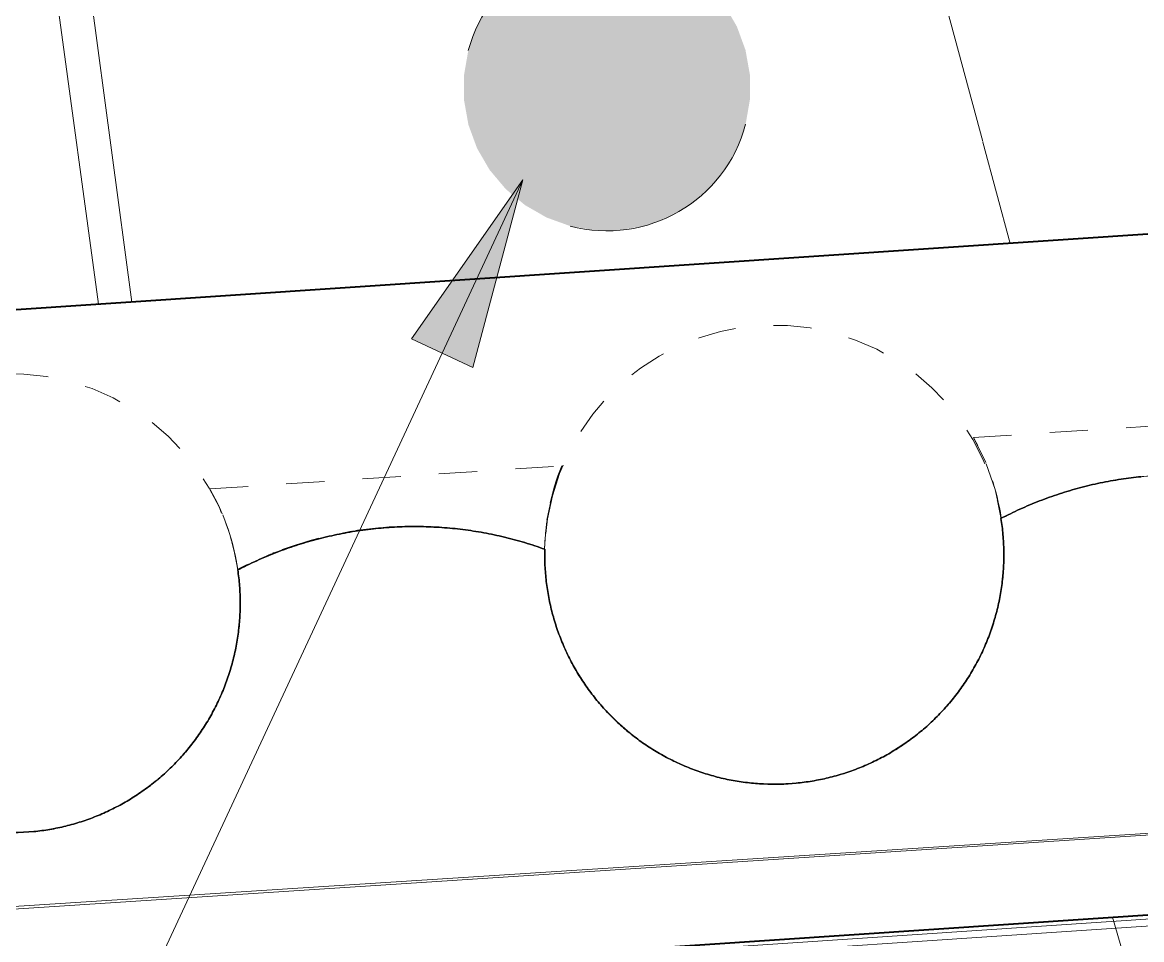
# Model space of a CAD drawing. Header units: metres. Extents: x -1147 to -802, y 5 to 567.
# Drawn here: x -1003.663 to -1000.737, y 544.467 to 546.864 of the extents above; entities that cross this region are included whole.
import ezdxf

# ---------------------------------------------------------------- set-up
doc = ezdxf.new("R2010")
doc.units = ezdxf.units.M
doc.linetypes.add('JacobsDash', pattern=[0.0045, 0.003, -0.0015])
for name, color, linetype, lineweight in [('A-DETL', 7, 'Continuous', 13), ('A-DETL-GENF', 7, 'Continuous', 9), ('A-FLOR', 7, 'Continuous', 50), ('A-GENM', 7, 'Continuous', 35), ('A-GENM-HDLN', 7, 'JacobsDash', 15), ('G-ANNO-TEXT', 7, 'Continuous', 9), ('S-BEAM', 7, 'Continuous', 50), ('S-FNDN-HDLN', 7, 'JacobsDash', 15)]:
    doc.layers.add(name, color=color, linetype=linetype, lineweight=lineweight)

# ---------------------------------------------------------------- blocks, each defined once
blk = doc.blocks.new('T2DPAA-T2D-PWA-SU-M2D-000002_dwg-40815123-DRG-2873010 - GENERAL ARRANGEMENT PLAN')
at = {"color": 254, "lineweight": 18, "true_color": 0xe1e1e1}
for p, q in [((-159.0264, 1052.5377), (-157.5842, 1053.1393)), ((-158.9983, 1052.4548), (-157.5552, 1053.0538)), ((-156.8894, 1051.0665), (-158.0219, 1050.4133)), ((-158.0228, 1050.4128), (-158.2608, 1050.2755))]:
    blk.add_line(p, q, dxfattribs=at)
at = {"color": 254, "lineweight": 18, "true_color": 0xeaeaea}
blk.add_line((-160.0578, 1049.4657), (-159.8943, 1049.565), dxfattribs=at)
blk = doc.blocks.new('T2DPAA-T2D-PWA-SU-M2D-000100_Survey_rvt-1-DRG-2873010 - GENERAL ARRANGEMENT PLAN')
at = {"color": 254, "lineweight": 18, "true_color": 0xe1e1e1, "rotation": 75.11694444444437}
blk.add_blockref('T2DPAA-T2D-PWA-SU-M2D-000002_dwg-40815123-DRG-2873010 - GENERAL ARRANGEMENT PLAN', (-45.8213, 429.4778), dxfattribs=at)
blk = doc.blocks.new('T2DPAA-T2D-C3S-RS-M3D-100334_rvt-1-DRG-2873010 - GENERAL ARRANGEMENT PLAN')
at = {"layer": 'A-GENM', "color": 9, "lineweight": 25, "true_color": 0xbebebe}
for points in [[(-1101.2759, 545.6605), (-1101.2579, 545.6643), (-1101.2397, 545.6675), (-1101.2215, 545.6703)], [(-1101.2215, 545.6703), (-1101.204, 545.6729), (-1101.1865, 545.6751), (-1101.1689, 545.6769)], [(-1101.4347, 545.6134), (-1101.4175, 545.6201), (-1101.4002, 545.6263), (-1101.3827, 545.632)], [(-1101.3297, 545.6477), (-1101.3119, 545.6525), (-1101.2939, 545.6568), (-1101.2759, 545.6605)], [(-1101.4856, 545.5919), (-1101.4688, 545.5995), (-1101.4519, 545.6067), (-1101.4347, 545.6134)], [(-1101.5353, 545.5676), (-1101.519, 545.5762), (-1101.5024, 545.5843), (-1101.4856, 545.5919)], [(-1103.162, 545.5421), (-1103.1437, 545.5439), (-1103.1253, 545.5451), (-1103.1069, 545.5458)], [(-1103.1069, 545.5458), (-1103.0886, 545.5466), (-1103.0702, 545.5468), (-1103.0518, 545.5465)], [(-1103.0518, 545.5465), (-1103.0334, 545.5462), (-1103.015, 545.5454), (-1102.9967, 545.5441)], [(-1102.9967, 545.5441), (-1102.9783, 545.5428), (-1102.96, 545.541), (-1102.9417, 545.5387)], [(-1101.5301, 545.5254), (-1101.5313, 545.5395), (-1101.533, 545.5536), (-1101.5353, 545.5676)], [(-1103.3248, 545.5129), (-1103.307, 545.5176), (-1103.2891, 545.5219), (-1103.2711, 545.5256)], [(-1103.2711, 545.5256), (-1103.2531, 545.5294), (-1103.2349, 545.5326), (-1103.2168, 545.5354)], [(-1103.2168, 545.5354), (-1103.1986, 545.5381), (-1103.1803, 545.5404), (-1103.162, 545.5421)], [(-1102.9417, 545.5387), (-1102.9235, 545.5364), (-1102.9053, 545.5336), (-1102.8872, 545.5303)], [(-1102.8872, 545.5303), (-1102.8691, 545.527), (-1102.8511, 545.5232), (-1102.8332, 545.5189)], [(-1102.8332, 545.5189), (-1102.8154, 545.5146), (-1102.7976, 545.5098), (-1102.78, 545.5045)], [(-1101.5279, 545.4828), (-1101.5281, 545.497), (-1101.5288, 545.5112), (-1101.5301, 545.5254)], [(-1103.4296, 545.4786), (-1103.4125, 545.4853), (-1103.3951, 545.4915), (-1103.3777, 545.4972)], [(-1102.78, 545.5045), (-1102.7624, 545.4992), (-1102.7449, 545.4934), (-1102.7276, 545.4872)], [(-1102.7276, 545.4872), (-1102.7279, 545.4732), (-1102.7278, 545.4591), (-1102.7271, 545.4451)], [(-1103.5301, 545.433), (-1103.5138, 545.4415), (-1103.4972, 545.4496), (-1103.4805, 545.4572)], [(-1103.4805, 545.4572), (-1103.4637, 545.4648), (-1103.4468, 545.4719), (-1103.4296, 545.4786)], [(-1101.5287, 545.4402), (-1101.5279, 545.4544), (-1101.5276, 545.4686), (-1101.5279, 545.4828)], [(-1103.5254, 545.3912), (-1103.5265, 545.4052), (-1103.528, 545.4191), (-1103.5301, 545.433)], [(-1102.7271, 545.4451), (-1102.7265, 545.431), (-1102.7253, 545.417), (-1102.7237, 545.4031)], [(-1101.5325, 545.3978), (-1101.5307, 545.4119), (-1101.5295, 545.4261), (-1101.5287, 545.4402)], [(-1102.7237, 545.4031), (-1102.722, 545.3891), (-1102.7199, 545.3752), (-1102.7173, 545.3614)], [(-1101.5394, 545.3558), (-1101.5366, 545.3697), (-1101.5343, 545.3837), (-1101.5325, 545.3978)], [(-1103.5238, 545.3491), (-1103.5238, 545.3631), (-1103.5244, 545.3772), (-1103.5254, 545.3912)], [(-1103.525, 545.307), (-1103.5241, 545.321), (-1103.5237, 545.3351), (-1103.5238, 545.3491)], [(-1102.7173, 545.3614), (-1102.7147, 545.3476), (-1102.7116, 545.3339), (-1102.708, 545.3203)], [(-1101.5492, 545.3143), (-1101.5454, 545.328), (-1101.5421, 545.3418), (-1101.5394, 545.3558)], [(-1102.708, 545.3203), (-1102.7044, 545.3067), (-1102.7004, 545.2933), (-1102.6959, 545.28)], [(-1101.5619, 545.2736), (-1101.5572, 545.287), (-1101.5529, 545.3006), (-1101.5492, 545.3143)], [(-1103.5292, 545.2651), (-1103.5273, 545.279), (-1103.5259, 545.293), (-1103.525, 545.307)], [(-1103.5364, 545.2236), (-1103.5335, 545.2374), (-1103.5311, 545.2512), (-1103.5292, 545.2651)], [(-1102.6959, 545.28), (-1102.6913, 545.2667), (-1102.6864, 545.2535), (-1102.6809, 545.2406)], [(-1101.5775, 545.234), (-1101.5718, 545.247), (-1101.5666, 545.2602), (-1101.5619, 545.2736)], [(-1103.5464, 545.1827), (-1103.5426, 545.1963), (-1103.5392, 545.2099), (-1103.5364, 545.2236)], [(-1102.6809, 545.2406), (-1102.6755, 545.2276), (-1102.6696, 545.2149), (-1102.6632, 545.2023)], [(-1101.5958, 545.1955), (-1101.5892, 545.2081), (-1101.5831, 545.2209), (-1101.5775, 545.234)], [(-1102.6632, 545.2023), (-1102.6569, 545.1898), (-1102.6501, 545.1775), (-1102.6429, 545.1654)], [(-1101.6168, 545.1585), (-1101.6094, 545.1706), (-1101.6024, 545.1829), (-1101.5958, 545.1955)], [(-1103.5593, 545.1427), (-1103.5545, 545.1559), (-1103.5502, 545.1692), (-1103.5464, 545.1827)], [(-1102.6429, 545.1654), (-1102.6357, 545.1533), (-1102.6281, 545.1415), (-1102.6201, 545.13)], [(-1103.5749, 545.1036), (-1103.5692, 545.1164), (-1103.564, 545.1294), (-1103.5593, 545.1427)], [(-1101.6405, 545.123), (-1101.6322, 545.1345), (-1101.6243, 545.1464), (-1101.6168, 545.1585)], [(-1102.6201, 545.13), (-1102.612, 545.1185), (-1102.6036, 545.1072), (-1102.5948, 545.0963)], [(-1101.6665, 545.0893), (-1101.6574, 545.1002), (-1101.6487, 545.1115), (-1101.6405, 545.123)], [(-1103.5933, 545.0657), (-1103.5867, 545.0781), (-1103.5806, 545.0907), (-1103.5749, 545.1036)], [(-1102.5948, 545.0963), (-1102.586, 545.0854), (-1102.5768, 545.0747), (-1102.5672, 545.0645)], [(-1101.6949, 545.0575), (-1101.6851, 545.0678), (-1101.6756, 545.0784), (-1101.6665, 545.0893)], [(-1103.6142, 545.0291), (-1103.6068, 545.0411), (-1103.5998, 545.0533), (-1103.5933, 545.0657)], [(-1102.5672, 545.0645), (-1102.5576, 545.0542), (-1102.5477, 545.0442), (-1102.5374, 545.0346)], [(-1101.7255, 545.0278), (-1101.715, 545.0374), (-1101.7048, 545.0473), (-1101.6949, 545.0575)], [(-1103.6377, 544.9942), (-1103.6295, 545.0056), (-1103.6217, 545.0172), (-1103.6142, 545.0291)], [(-1102.5374, 545.0346), (-1102.5272, 545.025), (-1102.5165, 545.0158), (-1102.5056, 545.007)], [(-1101.7581, 545.0004), (-1101.7469, 545.0092), (-1101.7361, 545.0183), (-1101.7255, 545.0278)], [(-1103.6636, 544.961), (-1103.6546, 544.9717), (-1103.646, 544.9828), (-1103.6377, 544.9942)], [(-1102.5056, 545.007), (-1102.4947, 544.9981), (-1102.4835, 544.9896), (-1102.472, 544.9816)], [(-1101.7926, 544.9754), (-1101.7808, 544.9833), (-1101.7693, 544.9917), (-1101.7581, 545.0004)], [(-1103.6917, 544.9296), (-1103.682, 544.9397), (-1103.6726, 544.9502), (-1103.6636, 544.961)], [(-1102.472, 544.9816), (-1102.4605, 544.9735), (-1102.4487, 544.9659), (-1102.4367, 544.9586)], [(-1101.8288, 544.9528), (-1101.8165, 544.9599), (-1101.8044, 544.9674), (-1101.7926, 544.9754)], [(-1103.722, 544.9004), (-1103.7116, 544.9098), (-1103.7015, 544.9195), (-1103.6917, 544.9296)], [(-1102.4367, 544.9586), (-1102.4246, 544.9514), (-1102.4123, 544.9446), (-1102.3998, 544.9382)], [(-1102.3998, 544.9382), (-1102.3873, 544.9319), (-1102.3745, 544.9259), (-1102.3616, 544.9205)], [(-1101.9055, 544.9157), (-1101.8923, 544.921), (-1101.8793, 544.9267), (-1101.8665, 544.9329)], [(-1101.8665, 544.9329), (-1101.8537, 544.9391), (-1101.8411, 544.9457), (-1101.8288, 544.9528)], [(-1103.7543, 544.8733), (-1103.7432, 544.8819), (-1103.7325, 544.891), (-1103.722, 544.9004)], [(-1102.3616, 544.9205), (-1102.3486, 544.915), (-1102.3355, 544.91), (-1102.3222, 544.9054)], [(-1102.3222, 544.9054), (-1102.3089, 544.9008), (-1102.2955, 544.8968), (-1102.2819, 544.8931)], [(-1101.9866, 544.8899), (-1101.9728, 544.8932), (-1101.9591, 544.897), (-1101.9456, 544.9014)], [(-1101.9456, 544.9014), (-1101.932, 544.9057), (-1101.9187, 544.9105), (-1101.9055, 544.9157)], [(-1103.7883, 544.8485), (-1103.7767, 544.8564), (-1103.7653, 544.8646), (-1103.7543, 544.8733)], [(-1102.2819, 544.8931), (-1102.2682, 544.8895), (-1102.2543, 544.8863), (-1102.2403, 544.8837)], [(-1102.2403, 544.8837), (-1102.2264, 544.881), (-1102.2123, 544.8788), (-1102.1982, 544.8772)], [(-1102.0706, 544.8757), (-1102.0565, 544.8771), (-1102.0424, 544.879), (-1102.0284, 544.8813)], [(-1102.0284, 544.8813), (-1102.0144, 544.8837), (-1102.0004, 544.8865), (-1101.9866, 544.8899)], [(-1103.8241, 544.8262), (-1103.8119, 544.8332), (-1103.8, 544.8407), (-1103.7883, 544.8485)], [(-1103.8613, 544.8065), (-1103.8487, 544.8126), (-1103.8362, 544.8192), (-1103.8241, 544.8262)], [(-1103.8998, 544.7894), (-1103.8868, 544.7946), (-1103.8739, 544.8003), (-1103.8613, 544.8065)], [(-1104.0628, 544.7491), (-1104.0489, 544.7505), (-1104.0349, 544.7525), (-1104.0211, 544.7549)], [(-1104.0211, 544.7549), (-1104.0073, 544.7573), (-1103.9935, 544.7602), (-1103.9799, 544.7635)], [(-1103.9799, 544.7635), (-1103.9663, 544.7669), (-1103.9527, 544.7707), (-1103.9394, 544.775)], [(-1104.172, 544.7439), (-1104.1356, 544.7457), (-1104.0992, 544.7474), (-1104.0628, 544.7491)]]:
    blk.add_open_spline(points, degree=3, dxfattribs=at)
at = {"layer": 'A-GENM', "color": 253, "lineweight": 25, "true_color": 0xa3a3a3}
for points in [[(-1101.2215, 545.6703), (-1101.2397, 545.6675), (-1101.2579, 545.6643), (-1101.2759, 545.6605)], [(-1101.1689, 545.6768), (-1101.1865, 545.6751), (-1101.204, 545.6729), (-1101.2215, 545.6703)], [(-1101.3827, 545.632), (-1101.4002, 545.6263), (-1101.4175, 545.6201), (-1101.4347, 545.6134)], [(-1101.3297, 545.6477), (-1101.3475, 545.643), (-1101.3651, 545.6377), (-1101.3827, 545.632)], [(-1101.2759, 545.6605), (-1101.2939, 545.6568), (-1101.3119, 545.6525), (-1101.3297, 545.6477)], [(-1101.4347, 545.6134), (-1101.4519, 545.6067), (-1101.4688, 545.5995), (-1101.4856, 545.5919)], [(-1101.4856, 545.5919), (-1101.5024, 545.5843), (-1101.519, 545.5762), (-1101.5353, 545.5676)], [(-1103.1069, 545.5458), (-1103.1253, 545.5451), (-1103.1437, 545.5439), (-1103.162, 545.5421)], [(-1103.0518, 545.5465), (-1103.0702, 545.5468), (-1103.0886, 545.5466), (-1103.1069, 545.5458)], [(-1102.9967, 545.5441), (-1103.015, 545.5454), (-1103.0334, 545.5462), (-1103.0518, 545.5465)], [(-1102.9417, 545.5387), (-1102.96, 545.541), (-1102.9783, 545.5428), (-1102.9967, 545.5441)], [(-1101.5353, 545.5676), (-1101.533, 545.5536), (-1101.5313, 545.5395), (-1101.5301, 545.5254)], [(-1103.2711, 545.5256), (-1103.2891, 545.5219), (-1103.307, 545.5176), (-1103.3248, 545.5129)], [(-1103.2168, 545.5354), (-1103.2349, 545.5326), (-1103.2531, 545.5294), (-1103.2711, 545.5256)], [(-1103.162, 545.5421), (-1103.1803, 545.5404), (-1103.1986, 545.5381), (-1103.2168, 545.5354)], [(-1102.8872, 545.5303), (-1102.8963, 545.5319), (-1102.9144, 545.535), (-1102.9326, 545.5376), (-1102.9417, 545.5387)], [(-1102.8332, 545.5189), (-1102.8511, 545.5232), (-1102.8691, 545.527), (-1102.8872, 545.5303)], [(-1102.78, 545.5045), (-1102.7976, 545.5098), (-1102.8154, 545.5146), (-1102.8332, 545.5189)], [(-1101.5301, 545.5254), (-1101.5288, 545.5112), (-1101.5281, 545.497), (-1101.5279, 545.4828)], [(-1103.3777, 545.4972), (-1103.3951, 545.4915), (-1103.4125, 545.4853), (-1103.4296, 545.4786)], [(-1103.3248, 545.5129), (-1103.3425, 545.5081), (-1103.3602, 545.5029), (-1103.3777, 545.4972)], [(-1102.7276, 545.4872), (-1102.7449, 545.4934), (-1102.7624, 545.4992), (-1102.78, 545.5045)], [(-1102.7271, 545.4451), (-1102.7278, 545.4591), (-1102.7279, 545.4732), (-1102.7276, 545.4872)], [(-1103.4805, 545.4572), (-1103.4972, 545.4496), (-1103.5138, 545.4415), (-1103.5301, 545.433)], [(-1103.4296, 545.4786), (-1103.4468, 545.4719), (-1103.4637, 545.4648), (-1103.4805, 545.4572)], [(-1101.5279, 545.4828), (-1101.5276, 545.4686), (-1101.5279, 545.4544), (-1101.5287, 545.4402)], [(-1103.5301, 545.433), (-1103.528, 545.4191), (-1103.5265, 545.4052), (-1103.5254, 545.3912)], [(-1102.7237, 545.4031), (-1102.7253, 545.417), (-1102.7265, 545.431), (-1102.7271, 545.4451)], [(-1101.5287, 545.4402), (-1101.5294, 545.4261), (-1101.5307, 545.4119), (-1101.5325, 545.3978)], [(-1102.7173, 545.3614), (-1102.7199, 545.3752), (-1102.722, 545.3891), (-1102.7237, 545.4031)], [(-1101.5325, 545.3978), (-1101.5343, 545.3837), (-1101.5366, 545.3697), (-1101.5393, 545.3558)], [(-1103.5254, 545.3912), (-1103.5244, 545.3772), (-1103.5238, 545.3631), (-1103.5238, 545.3491)], [(-1103.5238, 545.3491), (-1103.5237, 545.3351), (-1103.5241, 545.321), (-1103.525, 545.307)], [(-1102.708, 545.3203), (-1102.7116, 545.3339), (-1102.7147, 545.3476), (-1102.7173, 545.3614)], [(-1101.5393, 545.3558), (-1101.5421, 545.3418), (-1101.5454, 545.328), (-1101.5492, 545.3143)], [(-1102.6959, 545.28), (-1102.7004, 545.2933), (-1102.7044, 545.3067), (-1102.708, 545.3203)], [(-1101.5492, 545.3143), (-1101.5529, 545.3006), (-1101.5572, 545.287), (-1101.5619, 545.2736)], [(-1103.525, 545.307), (-1103.5255, 545.3), (-1103.5266, 545.286), (-1103.5283, 545.2721), (-1103.5292, 545.2651)], [(-1103.5292, 545.2651), (-1103.5311, 545.2512), (-1103.5335, 545.2374), (-1103.5364, 545.2236)], [(-1102.6809, 545.2406), (-1102.6864, 545.2535), (-1102.6913, 545.2667), (-1102.6959, 545.28)], [(-1101.5619, 545.2736), (-1101.5666, 545.2602), (-1101.5718, 545.247), (-1101.5775, 545.234)], [(-1103.5364, 545.2236), (-1103.5392, 545.2099), (-1103.5426, 545.1963), (-1103.5464, 545.1827)], [(-1102.6632, 545.2023), (-1102.6696, 545.2149), (-1102.6755, 545.2276), (-1102.6809, 545.2406)], [(-1101.5775, 545.234), (-1101.5831, 545.2209), (-1101.5892, 545.2081), (-1101.5958, 545.1955)], [(-1102.6429, 545.1654), (-1102.6501, 545.1775), (-1102.6569, 545.1898), (-1102.6632, 545.2023)], [(-1101.5958, 545.1955), (-1101.6024, 545.1829), (-1101.6094, 545.1706), (-1101.6168, 545.1585)], [(-1103.5464, 545.1827), (-1103.5502, 545.1692), (-1103.5545, 545.1559), (-1103.5593, 545.1427)], [(-1102.6201, 545.13), (-1102.6281, 545.1415), (-1102.6357, 545.1533), (-1102.6429, 545.1654)], [(-1103.5593, 545.1427), (-1103.564, 545.1294), (-1103.5692, 545.1164), (-1103.5749, 545.1036)], [(-1101.6168, 545.1585), (-1101.6243, 545.1464), (-1101.6322, 545.1345), (-1101.6405, 545.123)], [(-1102.5948, 545.0963), (-1102.6036, 545.1072), (-1102.612, 545.1185), (-1102.6201, 545.13)], [(-1101.6405, 545.123), (-1101.6487, 545.1114), (-1101.6574, 545.1002), (-1101.6665, 545.0893)], [(-1103.5749, 545.1036), (-1103.5806, 545.0907), (-1103.5867, 545.0781), (-1103.5933, 545.0657)], [(-1102.5672, 545.0645), (-1102.5767, 545.0747), (-1102.586, 545.0854), (-1102.5948, 545.0963)], [(-1101.6665, 545.0893), (-1101.6756, 545.0784), (-1101.6851, 545.0678), (-1101.6949, 545.0575)], [(-1103.5933, 545.0657), (-1103.5998, 545.0533), (-1103.6068, 545.0411), (-1103.6142, 545.0291)], [(-1102.5374, 545.0346), (-1102.5477, 545.0442), (-1102.5576, 545.0542), (-1102.5672, 545.0645)], [(-1101.6949, 545.0575), (-1101.7048, 545.0473), (-1101.715, 545.0374), (-1101.7255, 545.0278)], [(-1103.6142, 545.0291), (-1103.6217, 545.0172), (-1103.6295, 545.0056), (-1103.6377, 544.9942)], [(-1102.5056, 545.007), (-1102.5166, 545.0158), (-1102.5272, 545.025), (-1102.5374, 545.0346)], [(-1101.7255, 545.0278), (-1101.7361, 545.0183), (-1101.7469, 545.0092), (-1101.7581, 545.0004)], [(-1103.6377, 544.9942), (-1103.646, 544.9828), (-1103.6546, 544.9717), (-1103.6636, 544.961)], [(-1102.472, 544.9816), (-1102.4835, 544.9896), (-1102.4947, 544.9981), (-1102.5056, 545.007)], [(-1101.7581, 545.0004), (-1101.7693, 544.9917), (-1101.7808, 544.9833), (-1101.7926, 544.9754)], [(-1103.6636, 544.961), (-1103.6726, 544.9502), (-1103.682, 544.9397), (-1103.6918, 544.9296)], [(-1102.4367, 544.9586), (-1102.4487, 544.9659), (-1102.4605, 544.9735), (-1102.472, 544.9816)], [(-1101.7926, 544.9754), (-1101.8044, 544.9674), (-1101.8165, 544.9599), (-1101.8288, 544.9528)], [(-1103.6918, 544.9296), (-1103.7015, 544.9195), (-1103.7116, 544.9098), (-1103.722, 544.9004)], [(-1102.3998, 544.9382), (-1102.4123, 544.9446), (-1102.4246, 544.9514), (-1102.4367, 544.9586)], [(-1102.3616, 544.9204), (-1102.3745, 544.9259), (-1102.3873, 544.9318), (-1102.3998, 544.9382)], [(-1101.8665, 544.9329), (-1101.8793, 544.9267), (-1101.8923, 544.921), (-1101.9055, 544.9157)], [(-1101.8288, 544.9528), (-1101.8411, 544.9457), (-1101.8537, 544.9391), (-1101.8665, 544.9329)], [(-1103.722, 544.9004), (-1103.7325, 544.8909), (-1103.7432, 544.8819), (-1103.7543, 544.8733)], [(-1102.3222, 544.9054), (-1102.3355, 544.91), (-1102.3486, 544.915), (-1102.3616, 544.9204)], [(-1102.2819, 544.8931), (-1102.2955, 544.8968), (-1102.3089, 544.9008), (-1102.3222, 544.9054)], [(-1101.9456, 544.9013), (-1101.9591, 544.897), (-1101.9728, 544.8932), (-1101.9866, 544.8899)], [(-1101.9055, 544.9157), (-1101.9187, 544.9105), (-1101.932, 544.9057), (-1101.9456, 544.9013)], [(-1103.7543, 544.8733), (-1103.7653, 544.8646), (-1103.7767, 544.8564), (-1103.7884, 544.8485)], [(-1102.2403, 544.8837), (-1102.2543, 544.8863), (-1102.2682, 544.8895), (-1102.2819, 544.8931)], [(-1102.1982, 544.8772), (-1102.2123, 544.8788), (-1102.2264, 544.881), (-1102.2403, 544.8837)], [(-1102.1558, 544.8737), (-1102.17, 544.8743), (-1102.1841, 544.8755), (-1102.1982, 544.8772)], [(-1102.1132, 544.8732), (-1102.1274, 544.8728), (-1102.1416, 544.873), (-1102.1558, 544.8737)], [(-1102.0706, 544.8758), (-1102.0848, 544.8744), (-1102.099, 544.8735), (-1102.1132, 544.8732)], [(-1102.0284, 544.8813), (-1102.0424, 544.879), (-1102.0565, 544.8771), (-1102.0706, 544.8758)], [(-1101.9866, 544.8899), (-1102.0004, 544.8865), (-1102.0144, 544.8837), (-1102.0284, 544.8813)], [(-1103.7884, 544.8485), (-1103.8, 544.8407), (-1103.8119, 544.8332), (-1103.8241, 544.8262)], [(-1103.8241, 544.8262), (-1103.8362, 544.8192), (-1103.8487, 544.8126), (-1103.8613, 544.8065)], [(-1103.8998, 544.7894), (-1103.9128, 544.7841), (-1103.926, 544.7794), (-1103.9394, 544.775)], [(-1103.8613, 544.8065), (-1103.8739, 544.8003), (-1103.8868, 544.7946), (-1103.8998, 544.7894)], [(-1104.0211, 544.7549), (-1104.0349, 544.7525), (-1104.0489, 544.7505), (-1104.0628, 544.7491)], [(-1103.9799, 544.7635), (-1103.9935, 544.7602), (-1104.0073, 544.7573), (-1104.0211, 544.7549)], [(-1103.9394, 544.775), (-1103.9527, 544.7707), (-1103.9663, 544.7669), (-1103.9799, 544.7635)], [(-1104.0628, 544.7491), (-1104.0992, 544.7474), (-1104.1356, 544.7457), (-1104.172, 544.7439)]]:
    blk.add_open_spline(points, degree=3, dxfattribs=at)
at = {"layer": 'A-GENM', "color": 9, "lineweight": 25, "true_color": 0xbebebe}
for points, knots in [([(-1101.3827, 545.632), (-1101.3739, 545.6349), (-1101.3563, 545.6404), (-1101.3386, 545.6454), (-1101.3297, 545.6477)], [-0.8, -0.8, -0.8, -0.8, -0.76666667, -0.73333336, -0.73333336, -0.73333336, -0.73333336]), ([(-1103.3777, 545.4972), (-1103.3689, 545.5), (-1103.3514, 545.5055), (-1103.3336, 545.5105), (-1103.3248, 545.5129)], [-0.8, -0.8, -0.8, -0.8, -0.76666667, -0.73333335, -0.73333335, -0.73333335, -0.73333335]), ([(-1102.1982, 544.8772), (-1102.1841, 544.8755), (-1102.1416, 544.872), (-1102.0989, 544.873), (-1102.0706, 544.8757)], [-0.9285714, -0.9285714, -0.9285714, -0.9285714, -0.8928571, -0.8214286, -0.8214286, -0.8214286, -0.8214286]), ([(-1103.9394, 544.775), (-1103.9327, 544.7772), (-1103.9194, 544.7817), (-1103.9063, 544.7868), (-1103.8998, 544.7894)], [-0.86956522, -0.86956522, -0.86956522, -0.86956522, -0.84782609, -0.82608703, -0.82608703, -0.82608703, -0.82608703])]:
    blk.add_open_spline(points, degree=3, knots=knots, dxfattribs=at)
blk = doc.blocks.new('01_SFO_FRP_Pile_CastInPlace_CS_BR08 - CAST-IN-PLACE PILE - 1200-8642364-DRG-2873010 - GENERAL ARRANGEMENT PLAN')
at = {"layer": 'S-FNDN-HDLN'}
for start, end in [(90, 270), (270, 90)]:
    blk.add_arc((0, 0), 0.6, start, end, dxfattribs=at)
blk = doc.blocks.new('01_SFO_FRP_Pile_CastInPlace_CS_BR08 - CAST-IN-PLACE PILE - 1200-8661263-DRG-2873010 - GENERAL ARRANGEMENT PLAN')
at = {"layer": 'S-FNDN-HDLN'}
for start, end in [(90, 270), (270, 90)]:
    blk.add_arc((0, 0), 0.6, start, end, dxfattribs=at)
blk = doc.blocks.new('20_SFR_WSC_ShotcreteWall_ArchFlatBack_Datum - ArchWall_PileSize_1200-8656932-DRG-2873010 - GENERAL ARRANGEMENT PLAN')
at = {"layer": 'A-GENM-HDLN', "color": 252, "true_color": 0x888888}
for p, q in [((0.5392, 0.8633), (1.4608, 0.8633)), ((0.5514, 0.8365), (0.5399, 0.8618)), ((1.4601, 0.8618), (1.4329, 0.796)), ((0.5587, 0.8187), (0.552, 0.8351)), ((0.5671, 0.796), (0.5592, 0.8175)), ((0.5784, 0.7595), (0.5681, 0.793)), ((1.4319, 0.793), (1.413, 0.7243)), ((0.5838, 0.7385), (0.5789, 0.7576)), ((0.587, 0.7243), (0.584, 0.7375)), ((0.9037, 0.7288), (0.9917, 0.7334)), ((1.0083, 0.7334), (1.0963, 0.7288)), ((0.5949, 0.678), (0.5876, 0.7212)), ((0.6975, 0.6866), (0.786, 0.7103)), ((0.7996, 0.7132), (0.8877, 0.7272)), ((1.1123, 0.7272), (1.2004, 0.7132)), ((1.214, 0.7103), (1.3025, 0.6866)), ((1.4092, 0.7048), (1.4089, 0.7031)), ((1.4124, 0.7212), (1.4094, 0.7057)), ((0.5973, 0.6569), (0.5953, 0.6748)), ((0.5999, 0.6499), (0.688, 0.6836)), ((1.312, 0.6836), (1.4001, 0.6499)), ((1.4084, 0.7001), (1.4021, 0.6507)), ((0.5979, 0.6507), (0.5974, 0.656))]:
    blk.add_line(p, q, dxfattribs=at)
at = {"layer": 'A-GENM-HDLN', "color": 252, "true_color": 0x888888, "flags": 128}
for points in [[(1.402, 0.6491), (1.3509, 0.6699), (1.2988, 0.6878), (1.2457, 0.7028), (1.1919, 0.7149), (1.1375, 0.724), (1.0826, 0.7301), (1.0276, 0.7331), (0.9724, 0.7331), (0.9174, 0.7301), (0.8625, 0.724), (0.8081, 0.7149), (0.7543, 0.7028), (0.7012, 0.6878), (0.6491, 0.6699), (0.598, 0.6491)], [(0.9936, 0.7335), (1, 0.7335), (1.0064, 0.7335)], [(0.7885, 0.7109), (0.7946, 0.7122), (0.7981, 0.7129)], [(0.8899, 0.7274), (0.8968, 0.7281), (0.902, 0.7287)], [(1.098, 0.7287), (1.1032, 0.7281), (1.1101, 0.7274)], [(1.2019, 0.7129), (1.2054, 0.7122), (1.2115, 0.7109)], [(0.6911, 0.6846), (0.6947, 0.6857), (0.6962, 0.6862)], [(1.3038, 0.6862), (1.3053, 0.6857), (1.3089, 0.6846)]]:
    blk.add_lwpolyline(points, dxfattribs=at)
at = {"layer": 'A-GENM-HDLN', "color": 252, "true_color": 0x888888}
for centre, start_param, end_param in [((0, 0.6), 4.856387, 5.166597), ((2, 0.6), 1.116588, 1.48884), ((0, 0.6), 4.818545, 4.856387), ((0, 0.6), 4.812373, 4.815874), ((0, 0.6), 4.794345, 4.810325)]:
    blk.add_ellipse(centre, major_axis=(0, 0.6), ratio=0.999999, start_param=start_param, end_param=end_param, dxfattribs=at)
blk = doc.blocks.new('20_SFR_WSC_ShotcreteWall_ArchFlatBack_Datum - ArchWall_PileSize_1200-8657040-DRG-2873010 - GENERAL ARRANGEMENT PLAN')
at = {"layer": 'A-GENM-HDLN', "color": 252, "true_color": 0x888888}
for p, q in [((0.5392, 0.8633), (1.4608, 0.8633)), ((0.5671, 0.796), (0.5399, 0.8618)), ((1.4601, 0.8618), (1.4329, 0.796)), ((0.587, 0.7243), (0.5681, 0.793)), ((1.4319, 0.793), (1.413, 0.7243)), ((0.9037, 0.7288), (0.9917, 0.7334)), ((1.0083, 0.7334), (1.0963, 0.7288)), ((0.5979, 0.6507), (0.5876, 0.7212)), ((0.6975, 0.6866), (0.786, 0.7103)), ((0.7996, 0.7132), (0.8877, 0.7272)), ((1.1123, 0.7272), (1.2004, 0.7132)), ((1.214, 0.7103), (1.3025, 0.6866)), ((1.4124, 0.7212), (1.4021, 0.6507)), ((0.5999, 0.6499), (0.688, 0.6836)), ((1.312, 0.6836), (1.4001, 0.6499))]:
    blk.add_line(p, q, dxfattribs=at)
at = {"layer": 'A-GENM-HDLN', "color": 252, "true_color": 0x888888, "flags": 128}
for points in [[(1.402, 0.6491), (1.3509, 0.6699), (1.2988, 0.6878), (1.2457, 0.7028), (1.1919, 0.7149), (1.1375, 0.724), (1.0826, 0.7301), (1.0276, 0.7331), (0.9724, 0.7331), (0.9174, 0.7301), (0.8625, 0.724), (0.8081, 0.7149), (0.7543, 0.7028), (0.7012, 0.6878), (0.6491, 0.6699), (0.598, 0.6491)], [(0.9936, 0.7335), (1, 0.7335), (1.0064, 0.7335)], [(0.7885, 0.7109), (0.7946, 0.7122), (0.7981, 0.7129)], [(0.8899, 0.7274), (0.8968, 0.7281), (0.902, 0.7287)], [(1.098, 0.7287), (1.1032, 0.7281), (1.1101, 0.7274)], [(1.2019, 0.7129), (1.2054, 0.7122), (1.2115, 0.7109)], [(0.6911, 0.6846), (0.6947, 0.6857), (0.6962, 0.6862)], [(1.3038, 0.6862), (1.3053, 0.6857), (1.3089, 0.6846)]]:
    blk.add_lwpolyline(points, dxfattribs=at)
at = {"layer": 'A-GENM-HDLN', "color": 252, "true_color": 0x888888}
for centre, start_param, end_param in [((0, 0.6), 4.794345, 5.166597), ((2, 0.6), 1.116588, 1.48884)]:
    blk.add_ellipse(centre, major_axis=(0, 0.6), ratio=0.999999, start_param=start_param, end_param=end_param, dxfattribs=at)

msp = doc.modelspace()

# ---------------------------------------------------------------- hatches: boundary and pattern name
at = {"layer": 'A-DETL-GENF', "true_color": 0xffffff}
h = msp.add_hatch(color=7, dxfattribs=at)
h.paths.add_polyline_path([(-1002.1667, 546.3209), (-1002.1013, 546.321), (-1002.037, 546.3325), (-1001.9756, 546.3549), (-1001.919, 546.3877), (-1001.869, 546.4299), (-1001.8271, 546.48), (-1001.7946, 546.5367), (-1001.7723, 546.5982), (-1002.1347, 546.6945), (-1002.2311, 546.3321), (-1002.1674, 546.321)])
h.paths.add_polyline_path([(-1002.1347, 546.6945), (-1002.0384, 547.0569), (-1002.1028, 547.0681), (-1002.1682, 547.068), (-1002.2325, 547.0565), (-1002.2939, 547.034), (-1002.3505, 547.0012), (-1002.4005, 546.9591), (-1002.4442, 546.9058), (-1002.4749, 546.8523), (-1002.4972, 546.7908), (-1002.1566, 546.7003)])
at = {"layer": 'A-DETL-GENF', "true_color": 0xff00ff}
for points in [[(-1001.7723, 546.5982), (-1001.7611, 546.6626), (-1001.7612, 546.7279), (-1001.7727, 546.7923), (-1001.7952, 546.8537), (-1001.828, 546.9102), (-1001.8701, 546.9602), (-1001.9203, 547.0021), (-1001.977, 547.0347), (-1002.0384, 547.0569), (-1002.1347, 546.6945), (-1001.7778, 546.5996)], [(-1002.2311, 546.3321), (-1002.1347, 546.6945), (-1002.4972, 546.7908), (-1002.5084, 546.7264), (-1002.5083, 546.661), (-1002.4968, 546.5967), (-1002.4743, 546.5353), (-1002.4415, 546.4788), (-1002.3994, 546.4288), (-1002.3492, 546.3869), (-1002.2925, 546.3543)]]:
    msp.add_hatch(color=6, dxfattribs=at).paths.add_polyline_path(points)
at = {"layer": 'G-ANNO-TEXT'}
msp.add_hatch(color=256, dxfattribs=at).paths.add_polyline_path([(-1002.3542, 546.453), (-1002.6453, 546.037), (-1002.4854, 545.9625)])

# ---------------------------------------------------------------- linework, layer by layer
at = {"layer": 'A-DETL', "color": 6, "lineweight": 15, "true_color": 0xff00ff}
for start, end in [(75.1169, 165.1169), (255.1169, 345.1169)]:
    msp.add_arc((-1002.1347, 546.6945), 0.375, start, end, dxfattribs=at)
at = {"layer": 'A-FLOR', "lineweight": 15}
for p, q in [((-995.2263, 545.0997), (-1004.6179, 544.4933)), ((-995.2266, 545.099), (-1004.6174, 544.4856)), ((-994.5998, 544.9302), (-1004.5757, 544.263)), ((-994.5445, 544.9159), (-1004.6019, 544.243))]:
    msp.add_line(p, q, dxfattribs=at)
at = {"layer": 'G-ANNO-TEXT'}
for p, q in [((-1002.3542, 546.453), (-1006.994, 536.4915)), ((-1002.3542, 546.453), (-1002.6453, 546.037)), ((-1002.4854, 545.9625), (-1002.3542, 546.453)), ((-1002.6453, 546.037), (-1002.4854, 545.9625))]:
    msp.add_line(p, q, dxfattribs=at)
at = {"layer": 'S-BEAM', "lineweight": 40}
for p, q in [((-994.6936, 546.7122), (-1004.5938, 546.0522)), ((-1004.5813, 544.2741), (-994.7397, 544.9302))]:
    msp.add_line(p, q, dxfattribs=at)

# ---------------------------------------------------------------- block references
at = {"color": 254, "lineweight": 5, "true_color": 0xe1e1e1}
msp.add_blockref('T2DPAA-T2D-PWA-SU-M2D-000100_Survey_rvt-1-DRG-2873010 - GENERAL ARRANGEMENT PLAN', (100.4304, 0), dxfattribs=at)
at = {"lineweight": 5}
msp.add_blockref('T2DPAA-T2D-C3S-RS-M3D-100334_rvt-1-DRG-2873010 - GENERAL ARRANGEMENT PLAN', (100.4304, 0), dxfattribs=at)
at = {"layer": 'A-GENM-HDLN', "color": 252, "true_color": 0x888888, "rotation": 3.730177496347425}
for name, p in [('20_SFR_WSC_ShotcreteWall_ArchFlatBack_Datum - ArchWall_PileSize_1200-8657040-DRG-2873010 - GENERAL ARRANGEMENT PLAN', (-1001.6588, 544.8824)), ('20_SFR_WSC_ShotcreteWall_ArchFlatBack_Datum - ArchWall_PileSize_1200-8656932-DRG-2873010 - GENERAL ARRANGEMENT PLAN', (-1003.6544, 544.7485))]:
    msp.add_blockref(name, p, dxfattribs=at)
at = {"layer": 'S-FNDN-HDLN', "rotation": 75.11694444444437}
for name, p in [('01_SFO_FRP_Pile_CastInPlace_CS_BR08 - CAST-IN-PLACE PILE - 1200-8661263-DRG-2873010 - GENERAL ARRANGEMENT PLAN', (-1001.6974, 545.473)), ('01_SFO_FRP_Pile_CastInPlace_CS_BR08 - CAST-IN-PLACE PILE - 1200-8642364-DRG-2873010 - GENERAL ARRANGEMENT PLAN', (-1003.6933, 545.346))]:
    msp.add_blockref(name, p, dxfattribs=at)

doc.saveas('drawing.dxf')
